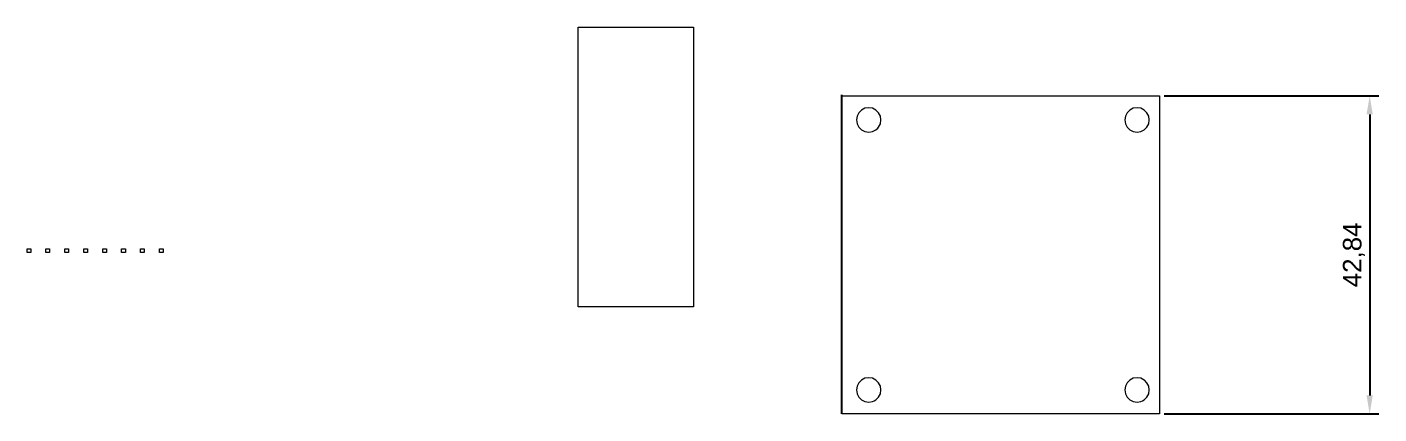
# Model space of a CAD drawing. Header units: millimetres. Extents: x 1538 to 3903, y 253 to 2632.
# Drawn here: x 3494.2 to 3676.5, y 1329.1 to 1381.2 of the extents above; entities that cross this region are included whole.
import ezdxf

# ---------------------------------------------------------------- set-up
doc = ezdxf.new("R2010")
doc.units = ezdxf.units.MM
doc.layers.add('Capa 1', color=7, linetype='Continuous')
doc.styles.get("Standard").update_dxf_attribs({"font": 'Arial.ttf'})
doc.dimstyles.new('ISO-25', dxfattribs={"dimtxt": 2.5, "dimasz": 2.5, "dimexe": 1.25, "dimexo": 0.625, "dimtad": 1, "dimtxsty": 'Standard', "dimcen": 2.5, "dimadec": 0, "dimazin": 0, "dimtfac": 1, "dimtmove": 0, "dimatfit": 3, "dimfxl": 1, "dimarcsym": 0})

# ---------------------------------------------------------------- blocks, each defined once
blk = doc.blocks.new('*D4')
at = {"color": 0, "lineweight": -2, "transparency": 16777216}
for p, q in [((3647.53, 1371.95), (3676.47, 1371.95)), ((3675.22, 1369.45), (3675.22, 1331.61)), ((3647.53, 1329.11), (3676.47, 1329.11))]:
    blk.add_line(p, q, dxfattribs=at)
at = {"color": 0, "transparency": 16777216}
for points in [[(3674.8, 1369.45), (3675.64, 1369.45), (3675.22, 1371.95)], [(3674.8, 1331.61), (3675.64, 1331.61), (3675.22, 1329.11)]]:
    blk.add_solid(points, dxfattribs=at)
at = {"layer": 'Defpoints', "color": 0, "transparency": 16777216}
for p in [(3646.91, 1371.95), (3646.91, 1329.11), (3675.22, 1329.11)]:
    blk.add_point(p, dxfattribs=at)
at = {"color": 0, "transparency": 16777216, "insert": (3673.09, 1350.53), "char_height": 2.5, "attachment_point": 5, "rotation": 90}
blk.add_mtext('42,84', dxfattribs=at)

msp = doc.modelspace()

# ---------------------------------------------------------------- linework, layer by layer
msp.add_line((3604.062, 1329.106), (3604.062, 1372.106))
at = {"layer": 'Capa 1', "lineweight": 0}
for points in [[(3568.542, 1381.217), (3570.095, 1381.217), (3571.092, 1381.217), (3571.375, 1381.217), (3571.707, 1381.217), (3571.739, 1381.217), (3571.921, 1381.217), (3572.231, 1381.217), (3572.736, 1381.217), (3572.828, 1381.217), (3573.14, 1381.217), (3573.382, 1381.217), (3573.679, 1381.217), (3573.991, 1381.217), (3574.198, 1381.217), (3574.379, 1381.217), (3575.026, 1381.217), (3575.247, 1381.217), (3576.044, 1381.217), (3576.357, 1381.217), (3576.67, 1381.217), (3577.419, 1381.217), (3577.667, 1381.217), (3578.025, 1381.217), (3578.236, 1381.217), (3578.313, 1381.217), (3578.735, 1381.217), (3579.532, 1381.217), (3579.819, 1381.217), (3579.957, 1381.217), (3580.409, 1381.217), (3580.954, 1381.217), (3581.6, 1381.217), (3582.597, 1381.217), (3584.085, 1381.217), (3584.085, 1376.359), (3584.085, 1375.363), (3584.085, 1374.715), (3584.085, 1373.719), (3584.085, 1373.072), (3584.085, 1372.076), (3584.085, 1371.951), (3584.085, 1371.428), (3584.085, 1370.432), (3584.085, 1369.784), (3584.085, 1368.788), (3584.085, 1368.139), (3584.085, 1367.143), (3584.085, 1366.495), (3584.085, 1365.499), (3584.085, 1364.852), (3584.085, 1364.478), (3584.085, 1363.856), (3584.085, 1363.208), (3584.085, 1362.212), (3584.085, 1361.564), (3584.085, 1360.568), (3584.085, 1359.921), (3584.085, 1358.925), (3584.085, 1358.277), (3584.085, 1357.281), (3584.085, 1356.634), (3584.085, 1356.008), (3584.085, 1355.638), (3584.085, 1351.594), (3584.085, 1351.282), (3584.085, 1343.858), (3584.085, 1343.555), (3581.408, 1343.555), (3580.827, 1343.555), (3580.399, 1343.555), (3580.03, 1343.555), (3579.9, 1343.555), (3579.819, 1343.555), (3579.532, 1343.555), (3578.735, 1343.555), (3578.313, 1343.555), (3578.236, 1343.555), (3578.025, 1343.555), (3577.848, 1343.555), (3577.439, 1343.555), (3577.35, 1343.555), (3575.317, 1343.555), (3574.819, 1343.555), (3572.766, 1343.555), (3572.268, 1343.555), (3571.245, 1343.555), (3568.542, 1343.555), (3568.542, 1343.858), (3568.542, 1346.693), (3568.542, 1347.49), (3568.542, 1349.084), (3568.542, 1351.322), (3568.542, 1351.633), (3568.542, 1355.638), (3568.542, 1356.008), (3568.542, 1356.634), (3568.542, 1357.281), (3568.542, 1358.277), (3568.542, 1358.925), (3568.542, 1359.921), (3568.542, 1360.568), (3568.542, 1361.564), (3568.542, 1362.212), (3568.542, 1363.208), (3568.542, 1363.856), (3568.542, 1364.478), (3568.542, 1364.852), (3568.542, 1365.499), (3568.542, 1366.495), (3568.542, 1367.143), (3568.542, 1368.139), (3568.542, 1368.788), (3568.542, 1369.784), (3568.542, 1370.432), (3568.542, 1371.428), (3568.542, 1371.951), (3568.542, 1372.076), (3568.542, 1373.072), (3568.542, 1373.719), (3568.542, 1374.715), (3568.542, 1375.363), (3568.542, 1376.359), (3568.542, 1381.217)], [(3604.062, 1363.856), (3604.062, 1364.478), (3604.062, 1364.852), (3604.062, 1365.499), (3604.062, 1366.495), (3604.062, 1367.143), (3604.062, 1368.139), (3604.062, 1368.788), (3604.062, 1369.784), (3604.062, 1370.432), (3604.062, 1371.428), (3604.062, 1371.95), (3606.052, 1371.95), (3609.345, 1371.95), (3642.22, 1371.95), (3645.513, 1371.95), (3646.906, 1371.95), (3646.906, 1364.478), (3646.906, 1356.008), (3646.906, 1343.858), (3646.906, 1335.888), (3646.906, 1330.698), (3646.906, 1329.106), (3642.22, 1329.106), (3606.052, 1329.106), (3604.062, 1329.106), (3604.062, 1335.888), (3604.062, 1343.858), (3604.062, 1356.008), (3604.062, 1356.634), (3604.062, 1357.281), (3604.062, 1358.277), (3604.062, 1358.925), (3604.062, 1359.921), (3604.062, 1360.568), (3604.062, 1361.564), (3604.062, 1362.212), (3604.062, 1363.208), (3604.062, 1363.856)], [(3607.19, 1367.146), (3607.699, 1367.065), (3608.207, 1367.146), (3608.667, 1367.38), (3608.901, 1367.615), (3609.03, 1367.744), (3609.264, 1368.203), (3609.345, 1368.712), (3609.264, 1369.221), (3609.03, 1369.679), (3608.667, 1370.044), (3608.207, 1370.278), (3607.699, 1370.358), (3607.19, 1370.278), (3606.731, 1370.044), (3606.367, 1369.679), (3606.133, 1369.221), (3606.052, 1368.712), (3606.133, 1368.203), (3606.367, 1367.744), (3606.496, 1367.615), (3606.731, 1367.38), (3607.19, 1367.146)], [(3643.358, 1367.146), (3643.867, 1367.065), (3644.375, 1367.146), (3644.835, 1367.38), (3645.069, 1367.615), (3645.198, 1367.744), (3645.433, 1368.203), (3645.513, 1368.712), (3645.433, 1369.221), (3645.198, 1369.679), (3644.835, 1370.044), (3644.375, 1370.278), (3643.867, 1370.358), (3643.358, 1370.278), (3642.899, 1370.044), (3642.535, 1369.679), (3642.301, 1369.221), (3642.22, 1368.712), (3642.301, 1368.203), (3642.535, 1367.744), (3642.664, 1367.615), (3642.899, 1367.38), (3643.358, 1367.146)], [(3494.24, 1350.837), (3494.24, 1351.322), (3494.24, 1351.335), (3494.738, 1351.335), (3494.738, 1351.322), (3494.738, 1350.837), (3494.24, 1350.837)], [(3496.79, 1350.837), (3496.79, 1351.322), (3496.79, 1351.335), (3497.289, 1351.335), (3497.289, 1351.322), (3497.289, 1350.837), (3496.79, 1350.837)], [(3499.341, 1350.837), (3499.341, 1351.322), (3499.341, 1351.335), (3499.839, 1351.335), (3499.839, 1351.322), (3499.839, 1350.837), (3499.341, 1350.837)], [(3501.892, 1350.837), (3501.892, 1351.322), (3501.892, 1351.335), (3502.39, 1351.335), (3502.39, 1351.322), (3502.39, 1350.837), (3501.892, 1350.837)], [(3504.442, 1350.837), (3504.442, 1351.322), (3504.442, 1351.335), (3504.941, 1351.335), (3504.941, 1351.322), (3504.941, 1350.837), (3504.442, 1350.837)], [(3506.993, 1350.837), (3506.993, 1351.322), (3506.993, 1351.335), (3507.491, 1351.335), (3507.491, 1351.322), (3507.491, 1350.837), (3506.993, 1350.837)], [(3509.544, 1350.837), (3509.544, 1351.322), (3509.544, 1351.335), (3510.042, 1351.335), (3510.042, 1351.322), (3510.042, 1350.837), (3509.544, 1350.837)], [(3512.095, 1350.837), (3512.095, 1351.322), (3512.095, 1351.335), (3512.593, 1351.335), (3512.593, 1351.322), (3512.593, 1350.837), (3512.095, 1350.837)], [(3607.19, 1330.779), (3607.699, 1330.698), (3608.207, 1330.779), (3608.414, 1330.885), (3608.667, 1331.013), (3609.03, 1331.377), (3609.264, 1331.836), (3609.345, 1332.345), (3609.264, 1332.854), (3609.03, 1333.313), (3608.667, 1333.677), (3608.207, 1333.911), (3608.145, 1333.921), (3607.699, 1333.991), (3607.19, 1333.911), (3606.731, 1333.677), (3606.367, 1333.313), (3606.133, 1332.854), (3606.052, 1332.345), (3606.133, 1331.836), (3606.367, 1331.377), (3606.731, 1331.013), (3606.983, 1330.885), (3607.19, 1330.779)], [(3643.358, 1330.779), (3643.867, 1330.698), (3644.375, 1330.779), (3644.583, 1330.885), (3644.835, 1331.013), (3644.876, 1331.054), (3645.198, 1331.377), (3645.433, 1331.836), (3645.513, 1332.345), (3645.433, 1332.854), (3645.198, 1333.313), (3644.876, 1333.636), (3644.835, 1333.677), (3644.375, 1333.911), (3643.867, 1333.991), (3643.358, 1333.911), (3642.899, 1333.677), (3642.535, 1333.313), (3642.301, 1332.854), (3642.22, 1332.345), (3642.301, 1331.836), (3642.535, 1331.377), (3642.899, 1331.013), (3643.151, 1330.885), (3643.358, 1330.779)]]:
    msp.add_lwpolyline(points, dxfattribs=at)

# ---------------------------------------------------------------- dimensions: what is measured, and where the dimension line sits
dim = msp.add_linear_dim(base=(3675.222, 1329.106), p1=(3646.906, 1371.95), p2=(3646.906, 1329.106), angle=90, dimstyle='ISO-25')
dim.commit()
dim.dimension.update_dxf_attribs({"geometry": '*D4', "text_midpoint": (3673.094, 1350.528)})

doc.saveas('drawing.dxf')
